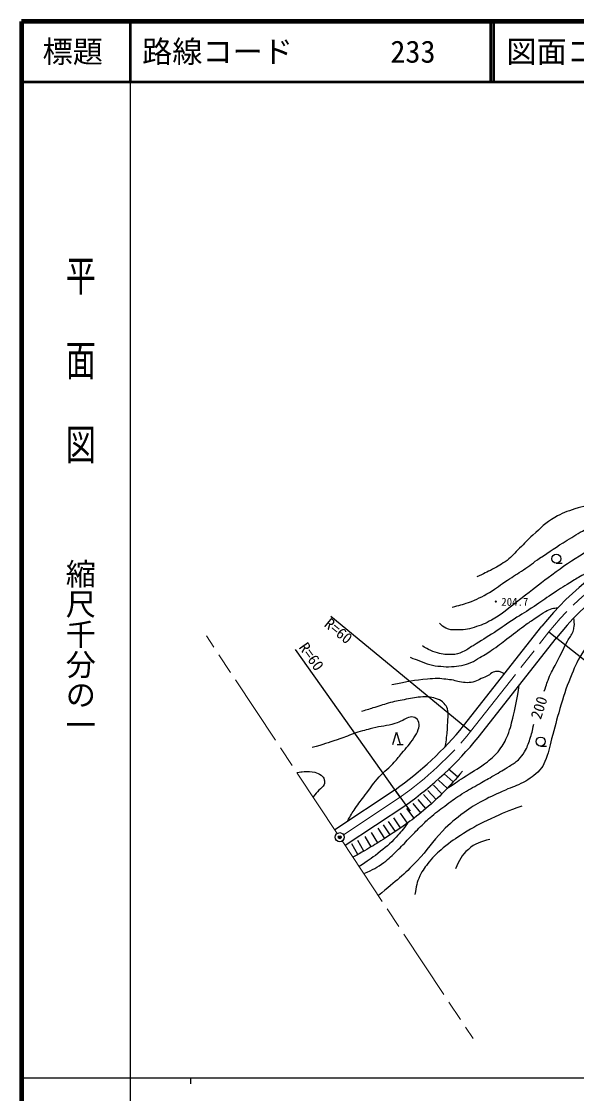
# Model space of a CAD drawing. Units: millimetres on the paper. Extents: x 40 to 680, y 20 to 380.
# Drawn here: x 40 to 132, y 202.4 to 380 of the extents above; entities that cross this region are included whole.
import ezdxf
from ezdxf.enums import TextEntityAlignment as Align

# ---------------------------------------------------------------- set-up
doc = ezdxf.new("R2010")
doc.units = ezdxf.units.MM
doc.header["$PDMODE"] = 32
doc.header["$PDSIZE"] = 0.5
doc.linetypes.add('CHAIN', pattern=[18.5, 12, -1.5, 3.5, -1.5])
for name, color, linetype, lineweight in [('M-BGD', 7, 'Continuous', 25), ('M-BMK', 2, 'CHAIN', 13), ('M-BMK-SRVR', 3, 'Continuous', 25), ('M-TTL', 2, 'Continuous', 140), ('M-TTL-BAND', 7, 'Continuous', 25), ('M-TTL-LINE', 7, 'Continuous', 50)]:
    doc.layers.add(name, color=color, linetype=linetype, lineweight=lineweight)
doc.layers.add('M-OTRS', color=6, linetype='Continuous')
doc.layers.add('M-TTL-TXT', color=7, linetype='Continuous')
doc.styles.add('@ＭＳ ゴシック', font='')
doc.styles.add('ＭＳ ゴシック', font='')
doc.styles.get('@ＭＳ ゴシック').set_extended_font_data('@MS Gothic')
doc.styles.get('ＭＳ ゴシック').set_extended_font_data('MS Gothic')

msp = doc.modelspace()

# ---------------------------------------------------------------- linework, layer by layer
at = {"layer": 'M-BGD'}
for p, q in [((128.633, 290.257), (129.633, 290.257)), ((114.441, 262.367), (91.272, 281.424)), ((113.273, 263.307), (126.245, 279.803)), ((127.422, 278.874), (150.953, 260.265)), ((115.692, 261.383), (128.665, 277.892)), ((102.76, 251.503), (85.431, 275.992)), ((101.549, 260.254), (102.149, 262.254)), ((102.149, 262.254), (102.749, 260.254)), ((102.249, 260.254), (103.249, 260.254)), ((126.043, 259.971), (127.043, 259.971)), ((112.259, 254.849), (110.757, 256.169)), ((110.58, 252.978), (109.118, 254.343)), ((111.531, 254.026), (110.038, 255.356)), ((91.928, 246.125), (101.932, 252.753)), ((101.894, 252.727), (104.416, 249.162)), ((108.722, 251.127), (107.363, 252.594)), ((109.685, 252.051), (108.272, 253.467)), ((106.215, 248.936), (104.943, 250.479)), ((107.024, 249.617), (105.721, 251.134)), ((107.981, 250.455), (106.65, 251.948)), ((93.64, 243.541), (103.682, 250.2)), ((103.979, 247.215), (102.813, 248.841)), ((105.084, 248.035), (103.866, 249.621)), ((101.113, 245.263), (100.009, 246.931)), ((101.971, 245.834), (100.859, 247.497)), ((102.817, 246.405), (101.69, 248.057)), ((99.059, 243.936), (98.005, 245.636)), ((100.214, 244.672), (99.123, 246.348)), ((95.748, 242.019), (94.775, 243.766)), ((96.738, 242.573), (95.755, 244.315)), ((97.966, 243.277), (96.954, 245.002))]:
    msp.add_line(p, q, dxfattribs=at)
for centre in [(128.633, 291.007), (126.043, 260.721)]:
    msp.add_circle(centre, 0.75, dxfattribs=at)
for centre, radius, start, end in [((162.719, 250.96), 46.5, 112.37687, 141.66408), ((162.731, 250.97), 43.42, 112.39707, 141.6817), ((68.102, 300.481), 58.5, 305.30638, 320.56266), ((68.137, 300.416), 61.523, 305.29283, 320.62157)]:
    msp.add_arc(centre, radius, start, end, dxfattribs=at)
for points, knots in [([(162.675, 309.742), (161.935, 309.184), (160.731, 308.275), (159.4, 307.466), (157.822, 306.507), (156.9, 306.028), (155.238, 305.222), (153.741, 304.496), (152.883, 304.12), (151.321, 303.549), (150.018, 303.073), (149.269, 302.86), (147.934, 302.488), (146.049, 301.962), (144.997, 301.642), (143.078, 301.263), (141.465, 300.946), (140.54, 300.898), (138.915, 300.651), (137.591, 300.45), (136.844, 300.368), (135.528, 300.121), (134.035, 299.84), (133.184, 299.716), (131.733, 299.264), (130.376, 298.841), (129.619, 298.545), (128.387, 297.836), (126.806, 296.925), (126.12, 296.108), (124.755, 294.898), (123.853, 294.097), (123.416, 293.576), (122.552, 292.735), (121.743, 291.949), (121.362, 291.425), (120.471, 290.735), (119.599, 290.062), (119.029, 289.795), (118.063, 289.266), (117.069, 288.722), (116.705, 288.561), (115.451, 288.001)], [0, 0, 0, 0, 1, 1, 1, 2, 2, 2, 3, 3, 3, 4, 4, 4, 5, 5, 5, 6, 6, 6, 7, 7, 7, 8, 8, 8, 9, 9, 9, 10, 10, 10, 11, 11, 11, 12, 12, 12, 13, 13, 13, 14, 14, 14, 14]), ([(111.359, 282.993), (112.64, 283.27), (113.049, 283.382), (114.094, 283.75), (115.523, 284.252), (116.273, 284.68), (117.586, 285.433), (118.796, 286.127), (119.369, 286.681), (120.531, 287.452), (121.572, 288.143), (122.191, 288.475), (123.224, 289.177), (124.276, 289.893), (124.823, 290.354), (125.874, 291.071), (127.629, 292.267), (128.611, 292.942), (130.418, 294.058), (131.572, 294.77), (132.213, 295.18), (133.405, 295.825), (134.879, 296.622), (135.695, 297.097), (137.234, 297.76), (138.619, 298.357), (139.42, 298.633), (140.852, 299.106), (142.398, 299.617), (143.269, 299.894), (144.849, 300.284), (146.298, 300.642), (147.137, 300.719), (148.594, 301.042), (150.029, 301.36), (150.854, 301.474), (152.254, 301.925), (153.75, 302.407), (154.591, 302.698), (155.998, 303.398), (157.886, 304.336), (158.838, 305.059), (160.626, 306.175), (162.028, 307.049), (163.671, 308.091), (164.204, 308.429)], [0, 0, 0, 0, 1, 1, 1, 2, 2, 2, 3, 3, 3, 4, 4, 4, 5, 5, 5, 6, 6, 6, 7, 7, 7, 8, 8, 8, 9, 9, 9, 10, 10, 10, 11, 11, 11, 12, 12, 12, 13, 13, 13, 14, 14, 14, 15, 15, 15, 15]), ([(166.01, 306.885), (165.811, 306.749), (165.524, 306.554), (165.212, 306.343), (163.603, 305.256), (162.743, 304.583), (161.089, 303.566), (158.311, 301.858), (156.74, 300.917), (153.853, 299.401), (151.952, 298.403), (150.902, 297.788), (148.888, 297.045), (147.803, 296.645), (147.152, 296.553), (146.027, 296.288), (144.49, 295.925), (143.604, 295.832), (142.072, 295.446), (140.317, 295.004), (139.287, 294.873), (137.613, 294.184), (135.832, 293.451), (134.893, 292.894), (133.237, 291.912), (131.069, 290.626), (129.948, 289.755), (127.894, 288.294), (126.145, 287.05), (125.239, 286.253), (123.518, 284.97), (121.342, 283.348), (120.292, 282.172), (117.923, 280.847), (116.849, 280.246), (116.19, 280.005), (115.02, 279.627), (113.914, 279.269), (113.237, 279.208), (112.075, 279.206), (111.391, 279.205), (110.958, 279.188), (110.35, 279.501), (109.882, 279.741), (109.682, 279.922), (109.298, 280.342)], [0, 0, 0, 0, 1, 1, 1, 2, 2, 2, 3, 3, 3, 4, 4, 4, 5, 5, 5, 6, 6, 6, 7, 7, 7, 8, 8, 8, 9, 9, 9, 10, 10, 10, 11, 11, 11, 12, 12, 12, 13, 13, 13, 14, 14, 14, 15, 15, 15, 15]), ([(182.72, 293.575), (182.355, 293.537), (181.758, 293.474), (181.139, 293.464), (179.932, 293.445), (179.257, 293.538), (178.052, 293.611), (176.718, 293.692), (175.976, 293.801), (174.641, 293.876), (173.15, 293.96), (172.313, 293.99), (170.819, 294.023), (169.085, 294.061), (168.113, 294.094), (166.379, 294.052), (164.711, 294.012), (163.776, 293.953), (162.116, 293.788), (160.105, 293.587), (158.964, 293.496), (157, 293.023), (155.697, 292.71), (155.005, 292.387), (153.766, 291.876), (152.426, 291.325), (151.714, 290.927), (150.414, 290.289), (148.621, 289.408), (147.582, 288.973), (145.856, 287.966), (144.332, 287.077), (143.512, 286.515), (142.093, 285.467), (141.011, 284.667), (140.422, 284.188), (139.447, 283.261), (137.967, 281.856), (137.247, 280.955), (135.948, 279.38), (134.663, 277.823), (133.917, 276.955), (132.861, 275.235), (131.974, 273.79), (131.625, 272.891), (130.979, 271.324), (130.17, 269.363), (129.865, 268.207), (129.244, 266.179), (128.651, 264.242), (128.416, 263.129), (127.862, 261.18), (127.443, 259.705), (127.382, 258.812), (126.745, 257.417), (126.477, 256.831), (126.344, 256.464), (125.892, 256.005), (124.954, 255.053), (124.334, 254.582), (123.158, 253.947), (122.057, 253.354), (121.358, 253.196), (120.217, 252.683), (118.746, 252.021), (117.904, 251.682), (116.483, 250.919), (115.215, 250.237), (114.523, 249.808), (113.367, 248.949), (111.889, 247.851), (111.064, 247.21), (109.78, 245.891), (108.012, 244.076), (107.319, 242.79), (105.575, 240.951), (103.262, 238.512), (102.266, 237.767), (99.148, 235.227)], [0, 0, 0, 0, 1, 1, 1, 2, 2, 2, 3, 3, 3, 4, 4, 4, 5, 5, 5, 6, 6, 6, 7, 7, 7, 8, 8, 8, 9, 9, 9, 10, 10, 10, 11, 11, 11, 12, 12, 12, 13, 13, 13, 14, 14, 14, 15, 15, 15, 16, 16, 16, 17, 17, 17, 18, 18, 18, 19, 19, 19, 20, 20, 20, 21, 21, 21, 22, 22, 22, 23, 23, 23, 24, 24, 24, 25, 25, 25, 26, 26, 26, 26]), ([(137.664, 290.133), (136.627, 289.862), (136.31, 289.768), (135.47, 289.451), (134.422, 289.056), (133.875, 288.735), (132.882, 288.216), (132.069, 287.791), (131.642, 287.502), (130.862, 287.02), (129.675, 286.287), (129.026, 285.849), (127.862, 285.079), (126.718, 284.321), (126.107, 283.852), (124.96, 283.098), (123.68, 282.257), (122.928, 281.839), (121.646, 281), (120.363, 280.16), (119.68, 279.635), (118.391, 278.804), (117.018, 277.918), (116.239, 277.437), (114.842, 276.588), (114.173, 276.182), (113.836, 275.878), (113.117, 275.569), (112.463, 275.288), (112.063, 275.147), (111.352, 275.118), (110.412, 275.079), (109.873, 275.168), (108.96, 275.392), (108.345, 275.543), (108.014, 275.694), (107.45, 275.98), (107.055, 276.181), (106.912, 276.262), (106.469, 276.549)], [0, 0, 0, 0, 1, 1, 1, 2, 2, 2, 3, 3, 3, 4, 4, 4, 5, 5, 5, 6, 6, 6, 7, 7, 7, 8, 8, 8, 9, 9, 9, 10, 10, 10, 11, 11, 11, 12, 12, 12, 13, 13, 13, 13]), ([(104.407, 274.682), (105.171, 274.384), (105.368, 274.307), (105.988, 274.076), (106.644, 273.832), (106.996, 273.644), (107.674, 273.47), (108.37, 273.292), (108.776, 273.248), (109.491, 273.181), (110.178, 273.116), (110.568, 273.094), (111.256, 273.128), (111.919, 273.161), (112.292, 273.205), (112.942, 273.339), (113.561, 273.466), (113.919, 273.53), (114.497, 273.787), (115.095, 274.052), (115.385, 274.292), (115.945, 274.63), (116.848, 275.173), (117.373, 275.45), (118.237, 276.052), (119.274, 276.774), (119.809, 277.242), (120.819, 278.001), (121.929, 278.836), (122.534, 279.326), (123.664, 280.135), (124.332, 280.614), (124.719, 280.864), (125.402, 281.321), (125.972, 281.701), (126.277, 281.939), (126.878, 282.269), (127.281, 282.491), (127.512, 282.627), (127.958, 282.743), (128.319, 282.837), (128.474, 282.854), (128.903, 282.879)], [0, 0, 0, 0, 1, 1, 1, 2, 2, 2, 3, 3, 3, 4, 4, 4, 5, 5, 5, 6, 6, 6, 7, 7, 7, 8, 8, 8, 9, 9, 9, 10, 10, 10, 11, 11, 11, 12, 12, 12, 13, 13, 13, 14, 14, 14, 14]), ([(126.657, 269.06), (127.024, 270.234), (127.137, 270.588), (127.539, 271.53), (127.958, 272.512), (128.29, 273.018), (128.774, 273.97), (129.438, 275.28), (129.784, 276.028), (130.479, 277.322), (130.829, 277.975), (131.157, 278.276), (131.42, 278.969), (131.534, 279.271), (131.552, 279.457), (131.596, 279.777), (131.672, 280.323), (131.621, 280.552), (131.551, 281.187)], [0, 0, 0, 0, 1, 1, 1, 2, 2, 2, 3, 3, 3, 4, 4, 4, 5, 5, 5, 6, 6, 6, 6]), ([(120.029, 271.898), (119.839, 272.016), (119.776, 272.051), (119.605, 272.13), (119.381, 272.234), (119.253, 272.32), (119.007, 272.333), (118.678, 272.351), (118.476, 272.336), (118.174, 272.205), (117.813, 272.048), (117.685, 271.828), (117.34, 271.639), (116.911, 271.402), (116.633, 271.347), (116.186, 271.147), (115.769, 270.96), (115.567, 270.777), (115.129, 270.645), (114.66, 270.504), (114.378, 270.466), (113.889, 270.463), (113.389, 270.461), (113.11, 270.535), (112.618, 270.624), (112.209, 270.697), (111.99, 270.784), (111.581, 270.859), (111.101, 270.947), (110.828, 270.974), (110.342, 271.03), (109.817, 271.089), (109.524, 271.161), (108.996, 271.158), (108.335, 271.154), (107.966, 271.104), (107.308, 271.051), (104.973, 270.863), (104.172, 270.632), (101.388, 270.089)], [0, 0, 0, 0, 1, 1, 1, 2, 2, 2, 3, 3, 3, 4, 4, 4, 5, 5, 5, 6, 6, 6, 7, 7, 7, 8, 8, 8, 9, 9, 9, 10, 10, 10, 11, 11, 11, 12, 12, 12, 13, 13, 13, 13]), ([(110.58, 252.978), (112.093, 253.987), (112.474, 254.24), (113.691, 255.046), (115.065, 255.955), (115.927, 256.337), (117.212, 257.367), (118.073, 258.055), (118.565, 258.46), (119.228, 259.341), (119.885, 260.214), (120.183, 260.77), (120.591, 261.784), (121.093, 263.027), (121.218, 263.781), (121.548, 265.081), (122.033, 266.99), (122.115, 267.677), (122.49, 270.034)], [0, 0, 0, 0, 1, 1, 1, 2, 2, 2, 3, 3, 3, 4, 4, 4, 5, 5, 5, 6, 6, 6, 6]), ([(110.226, 259.887), (110.363, 260.602), (110.393, 260.807), (110.471, 261.401), (110.594, 262.34), (110.619, 262.872), (110.644, 263.818), (110.667, 264.721), (110.849, 265.259), (110.609, 266.13), (110.5, 266.527), (110.342, 266.731), (110.057, 267.028), (109.699, 267.4), (109.439, 267.582), (108.952, 267.753), (108.04, 268.072), (107.468, 268.118), (106.501, 268.098), (105.426, 268.076), (104.834, 267.902), (103.774, 267.718), (102.743, 267.54), (102.166, 267.425), (101.151, 267.166), (100.126, 266.904), (99.572, 266.685), (98.562, 266.372), (97.698, 266.104), (97.427, 266.02), (96.353, 265.682)], [0, 0, 0, 0, 1, 1, 1, 2, 2, 2, 3, 3, 3, 4, 4, 4, 5, 5, 5, 6, 6, 6, 7, 7, 7, 8, 8, 8, 9, 9, 9, 10, 10, 10, 10]), ([(94.026, 247.516), (94.606, 248.542), (94.777, 248.836), (95.316, 249.646), (95.917, 250.548), (96.323, 251.005), (96.973, 251.873), (97.748, 252.907), (98.108, 253.548), (98.967, 254.514), (99.908, 255.572), (100.584, 256.021), (101.556, 257.051), (102.157, 257.688), (102.446, 258.087), (103.006, 258.76), (103.825, 259.745), (104.355, 260.248), (105.051, 261.323), (105.379, 261.828), (105.6, 262.113), (105.75, 262.696), (105.865, 263.139), (106.032, 263.429), (105.88, 263.861), (105.739, 264.26), (105.565, 264.511), (105.181, 264.689), (104.823, 264.855), (104.555, 264.78), (104.171, 264.689), (103.757, 264.591), (103.576, 264.396), (103.187, 264.223), (102.69, 264.002), (102.414, 263.864), (101.893, 263.705), (100.488, 263.278), (99.64, 263.285), (98.216, 262.929), (97.052, 262.638), (96.663, 262.528), (95.257, 262.106)], [0, 0, 0, 0, 1, 1, 1, 2, 2, 2, 3, 3, 3, 4, 4, 4, 5, 5, 5, 6, 6, 6, 7, 7, 7, 8, 8, 8, 9, 9, 9, 10, 10, 10, 11, 11, 11, 12, 12, 12, 13, 13, 13, 14, 14, 14, 14]), ([(96.754, 238.84), (98.325, 239.574), (98.887, 239.798), (100.077, 240.687), (100.976, 241.359), (101.415, 241.819), (102.223, 242.598), (103.03, 243.376), (103.442, 243.852), (104.223, 244.656), (104.969, 245.425), (105.368, 245.876), (106.134, 246.626), (106.842, 247.32), (107.229, 247.721), (107.986, 248.361), (108.937, 249.164), (109.51, 249.567), (110.515, 250.301), (111.466, 250.997), (111.991, 251.402), (112.984, 252.036), (114.095, 252.745), (114.752, 253.087), (115.895, 253.741), (116.832, 254.278), (117.372, 254.552), (118.306, 255.094), (119.318, 255.681), (119.886, 256.01), (120.864, 256.652), (121.464, 257.046), (121.849, 257.212), (122.364, 257.711), (122.834, 258.166), (123.062, 258.469), (123.393, 259.034), (123.84, 259.798), (123.988, 260.284), (124.275, 261.121), (124.597, 262.062), (124.662, 262.43), (124.892, 263.591)], [0, 0, 0, 0, 1, 1, 1, 2, 2, 2, 3, 3, 3, 4, 4, 4, 5, 5, 5, 6, 6, 6, 7, 7, 7, 8, 8, 8, 9, 9, 9, 10, 10, 10, 11, 11, 11, 12, 12, 12, 13, 13, 13, 14, 14, 14, 14]), ([(95.257, 262.106), (93.878, 261.555), (93.496, 261.412), (92.352, 261.01), (90.74, 260.444), (90.183, 260.298), (88.172, 259.721)], [0, 0, 0, 0, 1, 1, 1, 2, 2, 2, 2]), ([(85.656, 255.591), (86.202, 255.698), (86.385, 255.72), (86.858, 255.748), (87.552, 255.789), (87.963, 255.803), (88.635, 255.625), (89.06, 255.513), (89.307, 255.421), (89.657, 255.155), (89.944, 254.937), (90.095, 254.748), (90.188, 254.399), (90.271, 254.091), (90.268, 253.878), (90.147, 253.582), (89.963, 253.132), (89.632, 253.026), (89.31, 252.663), (88.925, 252.229), (88.805, 252.084), (88.344, 251.534)], [0, 0, 0, 0, 1, 1, 1, 2, 2, 2, 3, 3, 3, 4, 4, 4, 5, 5, 5, 6, 6, 6, 7, 7, 7, 7]), ([(113.103, 255.812), (110.622, 252.979), (109.839, 252.077), (107.454, 249.99), (105.129, 247.956), (103.687, 246.971), (101.113, 245.263), (98.773, 243.711), (97.914, 243.22), (94.944, 241.572)], [0, 0, 0, 0, 1, 1, 1, 2, 2, 2, 3, 3, 3, 3]), ([(122.956, 250.029), (120.5, 249.132), (119.771, 248.874), (117.813, 247.943), (115.991, 247.076), (114.975, 246.562), (113.269, 245.485), (111.902, 244.622), (111.125, 244.136), (109.897, 243.085), (108.932, 242.258), (108.385, 241.784), (107.582, 240.798), (106.89, 239.949), (106.506, 239.447), (106.039, 238.455), (105.508, 237.326), (105.438, 236.768), (105.21, 235.369)], [0, 0, 0, 0, 1, 1, 1, 2, 2, 2, 3, 3, 3, 4, 4, 4, 5, 5, 5, 6, 6, 6, 6]), ([(103.979, 247.215), (103.173, 246.09), (102.897, 245.744), (102.109, 244.882), (101.038, 243.71), (100.314, 243.168), (99.067, 242.184), (97.909, 241.271), (97.474, 240.978), (95.987, 239.998)], [0, 0, 0, 0, 1, 1, 1, 2, 2, 2, 3, 3, 3, 3]), ([(117.613, 244.513), (116.036, 244.077), (115.225, 243.856), (114.069, 242.856), (112.925, 241.865), (112.584, 241.107), (111.926, 239.627)], [0, 0, 0, 0, 1, 1, 1, 2, 2, 2, 2])]:
    msp.add_open_spline(points, degree=3, knots=knots, dxfattribs=at)
at = {"layer": 'M-BMK'}
for p, q in [((114.441, 262.367), (127.422, 278.874)), ((92.342, 245.5), (70.663, 278.22)), ((93.381, 245.289), (102.76, 251.503)), ((93.17, 244.25), (114.849, 211.529))]:
    msp.add_line(p, q, dxfattribs=at)
for centre, radius, start, end in [((162.719, 250.96), 45, 112.37686, 141.6615), ((68.102, 300.481), 60, 305.28398, 320.56266)]:
    msp.add_arc(centre, radius, start, end, dxfattribs=at)
at = {"layer": 'M-BMK-SRVR'}
msp.add_circle((92.756, 244.875), 0.75, dxfattribs=at)
msp.add_point((92.756, 244.875), dxfattribs=at)
msp.add_point((92.756, 244.875), dxfattribs=at)
at = {"layer": 'M-OTRS'}
msp.add_point((92.756, 244.875), dxfattribs=at)
at = {"layer": 'M-TTL'}
for p, q in [((40, 380), (40, 20)), ((680, 380), (40, 380))]:
    msp.add_line(p, q, dxfattribs=at)
at = {"layer": 'M-TTL-BAND'}
for p, q in [((58, 370), (58, 20)), ((40, 205), (579, 205)), ((68, 205), (68, 204))]:
    msp.add_line(p, q, dxfattribs=at)
at = {"layer": 'M-TTL-LINE'}
for p, q in [((58, 380), (58, 370)), ((117.75, 380), (117.75, 370)), ((118.25, 380), (118.25, 370)), ((40, 370), (680, 370))]:
    msp.add_line(p, q, dxfattribs=at)

# ---------------------------------------------------------------- texts
at = {"layer": 'M-BGD', "style": 'ＭＳ ゴシック'}
msp.add_text('・204.7', height=1.32, dxfattribs=at).set_placement((120.865, 283.864), align=Align.MIDDLE_CENTER)
for rotation, p in [(320.563, (89.684, 279.493)), (305.284, (85.431, 275.992))]:
    msp.add_text('R=60', height=1.833, rotation=rotation, dxfattribs=at).set_placement(p, align=Align.BOTTOM_LEFT)
msp.add_text('200', height=1.833, rotation=72.121, dxfattribs=at).set_placement((125.775, 266.326), align=Align.MIDDLE_CENTER)
at = {"layer": 'M-TTL-BAND', "style": '@ＭＳ ゴシック', "width": 1.4}
msp.add_text('平  面  図', height=3.666, rotation=270, dxfattribs=at).set_placement((49.777, 306.475), align=Align.MIDDLE_RIGHT)
at = {"layer": 'M-TTL-BAND', "style": '@ＭＳ ゴシック'}
msp.add_text('縮尺千分の一', height=3.666, rotation=270, dxfattribs=at).set_placement((49.777, 261.03), align=Align.MIDDLE_RIGHT)
at = {"layer": 'M-TTL-TXT', "style": 'ＭＳ ゴシック'}
msp.add_text('標題', height=3.666, dxfattribs=at).set_placement((48.5, 375), align=Align.MIDDLE_CENTER)
for s, p in [('路線コード', (60, 375)), ('233', (101.142, 375)), ('図面コード', (120.38, 375))]:
    msp.add_text(s, height=3.666, dxfattribs=at).set_placement(p, align=Align.MIDDLE_LEFT)

doc.saveas('drawing.dxf')
